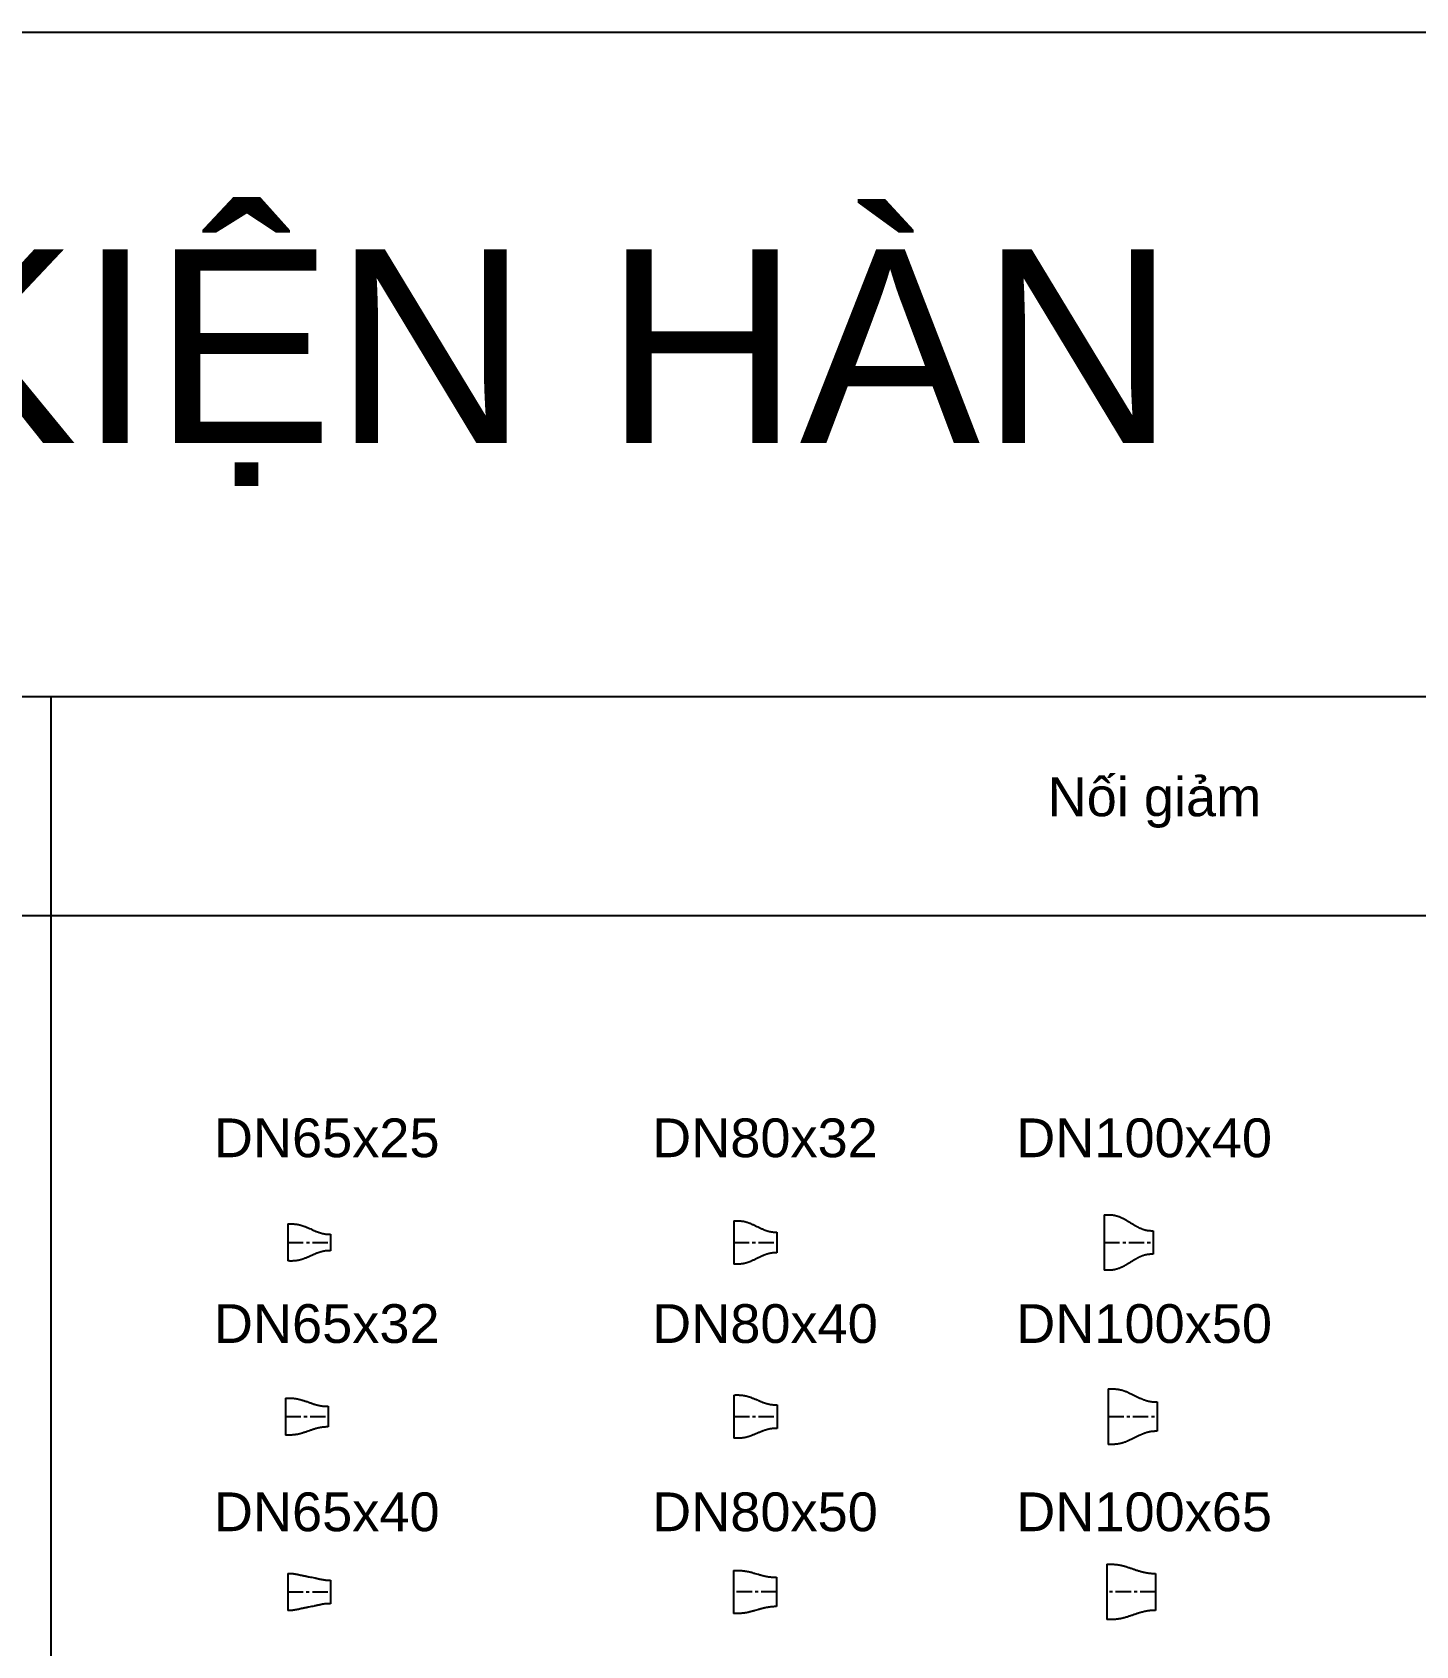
# Model space of a CAD drawing. Header units: millimetres. Extents: x 1218 to 72853, y -34712 to 16286.
# Drawn here: x 51331 to 54186, y 12955 to 16286 of the extents above; entities that cross this region are included whole.
import ezdxf
from ezdxf.enums import TextEntityAlignment as Align

# ---------------------------------------------------------------- set-up
doc = ezdxf.new("R2010")
doc.units = ezdxf.units.MM
doc.linetypes.add('CENTER', pattern=[50.8, 31.75, -6.35, 6.35, -6.35])
doc.styles.get("Standard").update_dxf_attribs({"font": 'arial.ttf'})

# ---------------------------------------------------------------- blocks, each defined once
blk = doc.blocks.new('GIAM-DN65x40 PCCC')
at = {"linetype": 'ByBlock'}
blk.add_line((-25.1, 38.2), (-25.1, -38.2), dxfattribs=at)
blk.add_line((-25.1, 38.2), (-25.1, -38.2), dxfattribs=at)
at = {"linetype": 'CENTER', "lineweight": -2}
blk.add_line((-25.1, 0), (62.9, 0), dxfattribs=at)
blk.add_line((-25.1, 0), (62.9, 0), dxfattribs=at)
blk.add_line((62.9, 24.3), (62.9, -24.3))
at = {"linetype": 'ByBlock'}
for points, knots in [([(-25.1, 38.2), (-24.2, 38.2), (-22.3, 38.2), (-19.6, 38.2), (-16.8, 38.1), (-14, 37.9), (-11.3, 37.5), (-8.4, 37), (-5.9, 36.5), (-3.2, 35.9), (-0.2, 35.2), (2.6, 34.7), (5.3, 34.2), (8.1, 33.6), (10.8, 33), (13.6, 32.4), (16.3, 31.8), (19.9, 31.1), (24.4, 30.2), (29, 29.3), (32.6, 28.6), (35.3, 28), (38.1, 27.4), (40.8, 26.7), (43.6, 26.2), (46.3, 25.7), (49.1, 25.2), (51.8, 24.7), (54.6, 24.5), (57.4, 24.3), (60.1, 24.3), (62, 24.3), (62.9, 24.3)], [0, 0, 0, 0, 2.772477, 5.546038, 8.320475, 11.095528, 13.870892, 16.646222, 19.421126, 22.195174, 24.967903, 27.738804, 30.507342, 33.272946, 36.035016, 38.79292, 41.546003, 44.293574, 49.77552, 55.273951, 58.030072, 60.789716, 63.552153, 66.316728, 69.082888, 71.850162, 74.618213, 77.386809, 80.155863, 82.925433, 85.695746, 88.467181, 88.467181, 88.467181, 88.467181]), ([(62.9, -24.3), (62, -24.3), (60.1, -24.3), (57.2, -24.3), (54.1, -24.5), (51.1, -24.8), (48, -25.3), (45.2, -25.8), (42.5, -26.4), (39.8, -27), (37.1, -27.5), (34.4, -28.1), (31.7, -28.6), (28.2, -29.4), (23.7, -30.3), (19.2, -31.3), (15.6, -32), (12.9, -32.6), (10.2, -33.1), (7.5, -33.7), (4.8, -34.2), (2.1, -34.8), (-0.6, -35.4), (-3.2, -35.9), (-5.9, -36.5), (-8.6, -37), (-11.3, -37.5), (-14, -37.9), (-16.8, -38.1), (-19.6, -38.2), (-22.3, -38.2), (-24.2, -38.2), (-25.1, -38.2)], [0, 0, 0, 0, 2.772409, 5.542898, 8.312094, 11.080452, 13.848243, 16.615588, 19.382453, 22.148679, 24.913983, 27.67798, 30.440188, 33.200051, 38.710167, 44.202755, 46.945076, 49.693837, 52.448417, 55.207996, 57.971798, 60.739091, 63.509179, 66.281415, 69.0552, 71.829987, 74.605281, 77.380646, 80.155705, 82.930145, 85.703894, 88.477413, 88.477413, 88.477413, 88.477413])]:
    blk.add_open_spline(points, degree=3, knots=knots, dxfattribs=at)
at = {"flags": 1}
for p in [(-25.1, 0), (62.9, 0)]:
    blk.add_attdef('AMC', p, '', height=0.5, dxfattribs=at)
blk = doc.blocks.new('GIAM-DN65x32 PCCC')
at = {"linetype": 'ByBlock'}
for p, q in [((-24.5, 38.2), (-24.5, -38.2)), ((63.5, 21.3), (63.5, -21.4))]:
    blk.add_line(p, q, dxfattribs=at)
at = {"linetype": 'CENTER', "lineweight": -2}
blk.add_line((-24.5, 0), (63.5, 0), dxfattribs=at)
at = {"linetype": 'ByBlock'}
for points, knots in [([(-24.5, 38.2), (-23.5, 38.2), (-21.6, 38.2), (-19.2, 38.3), (-17.3, 38.3), (-15.8, 38.3), (-14.4, 38.3), (-12.9, 38.2), (-11.5, 38.2), (-10.1, 38.1), (-8.6, 38), (-7.2, 37.8), (-5.8, 37.7), (-4.4, 37.5), (-3, 37.3), (-1.6, 37), (-0.2, 36.7), (1.2, 36.5), (2.6, 36.1), (4, 35.8), (5.3, 35.5), (6.7, 35.1), (8, 34.7), (9.8, 34.2), (12, 33.5), (14.7, 32.7), (17.3, 31.8), (20.8, 30.6), (24.2, 29.4), (27.6, 28.2), (30.2, 27.3), (32.9, 26.4), (35.5, 25.6), (37.7, 24.9), (39.5, 24.4), (40.8, 24.1), (42.2, 23.7), (43.6, 23.4), (44.9, 23.1), (46.3, 22.8), (47.7, 22.6), (49.1, 22.3), (50.6, 22.1), (52, 21.9), (53.4, 21.8), (54.9, 21.7), (56.3, 21.5), (57.7, 21.5), (59.2, 21.4), (60.6, 21.4), (62.1, 21.3), (63, 21.3), (63.5, 21.3)], [0, 0, 0, 0, 2.883714, 5.772271, 7.216856, 8.660919, 10.103997, 11.545694, 12.985696, 14.423777, 15.859815, 17.293678, 18.723825, 20.15012, 21.572981, 22.992745, 24.409679, 25.823974, 27.235751, 28.645075, 30.051946, 31.456309, 32.858058, 34.257041, 37.045846, 39.820739, 42.579182, 45.32073, 50.799234, 53.54159, 56.288039, 59.040297, 61.800402, 64.570801, 65.960778, 67.354486, 68.752396, 70.155476, 71.566102, 72.98394, 74.40828, 75.838372, 77.273448, 78.712715, 80.155354, 81.600535, 83.047402, 84.495095, 85.942733, 87.389416, 88.834247, 90.276328, 90.276328, 90.276328, 90.276328]), ([(63.5, -21.4), (63, -21.3), (62.1, -21.3), (60.6, -21.4), (59.2, -21.4), (57.7, -21.4), (56.3, -21.5), (54.9, -21.6), (53.4, -21.7), (52, -21.9), (50.6, -22.1), (49.2, -22.3), (47.8, -22.5), (46.4, -22.8), (45, -23.1), (43.6, -23.4), (42.3, -23.7), (40.9, -24.1), (39.6, -24.4), (37.8, -24.9), (35.5, -25.6), (32.9, -26.4), (30.3, -27.3), (27.7, -28.2), (24.3, -29.4), (20.8, -30.6), (17.4, -31.8), (14.7, -32.6), (12.1, -33.5), (9.5, -34.3), (7.3, -34.9), (5.5, -35.4), (4.1, -35.8), (2.8, -36.1), (1.4, -36.4), (0, -36.7), (-1.4, -36.9), (-2.8, -37.1), (-4.2, -37.3), (-5.7, -37.5), (-7.1, -37.7), (-8.5, -37.8), (-10, -37.9), (-11.4, -38), (-12.9, -38.1), (-14.3, -38.2), (-15.8, -38.2), (-17.2, -38.2), (-19.2, -38.2), (-21.6, -38.2), (-23.5, -38.2), (-24.5, -38.2)], [0, 0, 0, 0, 1.441643, 2.88595, 4.331702, 5.777734, 7.2229, 8.666173, 10.106544, 11.543116, 12.975046, 14.401604, 15.82214, 17.237112, 18.647911, 20.054855, 21.458217, 22.858198, 24.254942, 25.648545, 28.426451, 31.191866, 33.944111, 36.686145, 39.425464, 44.903412, 47.645502, 50.392128, 53.145412, 55.907826, 58.682295, 60.075133, 61.472338, 62.875035, 64.284128, 65.699429, 67.12068, 68.547559, 69.979693, 71.416649, 72.857944, 74.303052, 75.751399, 77.202376, 78.65533, 80.10958, 81.564405, 83.019061, 84.472771, 87.374097, 90.261735, 90.261735, 90.261735, 90.261735])]:
    blk.add_open_spline(points, degree=3, knots=knots, dxfattribs=at)
at = {"flags": 1}
for p in [(-24.5, 0), (63.5, 0)]:
    blk.add_attdef('AMC', p, '', height=0.5, dxfattribs=at)
blk = doc.blocks.new('GIAM-DN65x25 PCCC')
at = {"linetype": 'ByBlock'}
for p, q in [((-22.2, 38.2), (-22.2, -38.2)), ((65.8, 17), (65.8, -17))]:
    blk.add_line(p, q, dxfattribs=at)
at = {"linetype": 'CENTER', "lineweight": -2}
blk.add_line((-22.2, 0), (65.8, 0), dxfattribs=at)
at = {"linetype": 'ByBlock'}
for points, knots in [([(-22.2, 38.2), (-21.2, 38.2), (-19.2, 38.3), (-16.8, 38.3), (-14.8, 38.3), (-13.3, 38.3), (-11.8, 38.3), (-10.3, 38.2), (-8.8, 38.1), (-7.4, 38), (-5.9, 37.9), (-4.4, 37.7), (-3, 37.5), (-1.5, 37.2), (-0.1, 36.9), (1.3, 36.6), (2.7, 36.3), (4.1, 35.9), (5.5, 35.5), (6.8, 35.1), (8.2, 34.6), (9.5, 34.2), (10.8, 33.7), (12.6, 33.1), (14.7, 32.2), (17.3, 31.1), (19.8, 30.1), (23.2, 28.6), (26.5, 27.1), (29.9, 25.6), (32.4, 24.5), (35, 23.4), (37.1, 22.5), (38.9, 21.9), (40.2, 21.4), (41.5, 20.9), (42.8, 20.5), (44.2, 20), (45.5, 19.6), (46.9, 19.2), (48.3, 18.8), (49.7, 18.5), (51.1, 18.2), (52.6, 17.9), (54, 17.7), (55.4, 17.4), (56.9, 17.3), (58.4, 17.2), (59.9, 17.1), (61.3, 17), (62.8, 17), (64.3, 17), (65.3, 17), (65.8, 17)], [0, 0, 0, 0, 2.966451, 5.938091, 7.423989, 8.909063, 10.392779, 11.874702, 13.354524, 14.832068, 16.30724, 17.779654, 19.248799, 20.714021, 22.174519, 23.629358, 25.077478, 26.517708, 27.948765, 29.370414, 30.785819, 32.195748, 33.600664, 35.000954, 37.788861, 40.561445, 43.319922, 46.071123, 51.572248, 54.326487, 57.086167, 59.853859, 62.632637, 64.027327, 65.426244, 66.829969, 68.239156, 69.654505, 71.076839, 72.507705, 73.946728, 75.392889, 76.845284, 78.303131, 79.765788, 81.232835, 82.705329, 84.183243, 85.665624, 87.15113, 88.638076, 90.124548, 91.608382, 91.608382, 91.608382, 91.608382]), ([(65.8, -17), (65.3, -17), (64.3, -17), (62.8, -17), (61.3, -17), (59.9, -17.1), (58.4, -17.2), (56.9, -17.3), (55.4, -17.5), (54, -17.7), (52.5, -17.9), (51.1, -18.2), (49.7, -18.5), (48.3, -18.8), (46.9, -19.2), (45.5, -19.6), (44.2, -20), (42.8, -20.5), (41.5, -20.9), (40.2, -21.4), (38.8, -21.9), (37.1, -22.5), (35, -23.4), (32.4, -24.5), (29.9, -25.6), (26.6, -27.1), (23.2, -28.6), (19.9, -30), (17.4, -31.1), (14.8, -32.2), (12.6, -33), (10.9, -33.7), (9.6, -34.2), (8.2, -34.6), (6.9, -35.1), (5.5, -35.5), (4.2, -35.9), (2.8, -36.3), (1.4, -36.6), (0, -36.9), (-1.5, -37.2), (-2.9, -37.4), (-4.4, -37.6), (-5.8, -37.8), (-7.3, -37.9), (-8.8, -38.1), (-10.3, -38.2), (-11.8, -38.2), (-13.2, -38.3), (-14.7, -38.3), (-16.2, -38.3), (-17.7, -38.3), (-19.7, -38.2), (-21.2, -38.2), (-22.2, -38.2)], [0, 0, 0, 0, 1.481968, 2.967829, 4.455513, 5.943053, 7.428609, 8.910502, 10.387182, 11.857307, 13.319721, 14.773511, 16.219979, 17.660609, 19.095677, 20.525341, 21.949657, 23.368579, 24.781958, 26.18958, 27.591134, 28.986239, 31.759023, 34.517441, 37.265977, 40.008377, 45.488554, 48.233058, 50.985342, 53.754176, 56.542103, 57.943048, 59.348643, 60.758979, 62.174218, 63.594608, 65.020481, 66.452262, 67.890502, 69.336186, 70.789597, 72.250565, 73.718743, 75.193626, 76.674559, 78.160757, 79.651314, 81.145215, 82.641348, 84.138513, 85.635433, 87.130761, 88.623086, 91.592812, 91.592812, 91.592812, 91.592812])]:
    blk.add_open_spline(points, degree=3, knots=knots, dxfattribs=at)
at = {"flags": 1}
for p in [(-22.2, 0), (65.8, 0)]:
    blk.add_attdef('AMC', p, '', height=0.5, dxfattribs=at)
blk = doc.blocks.new('GIAM-DN80x50 PCCC')
at = {"linetype": 'ByBlock'}
blk.add_line((-26, 44.5), (-26, -44.5), dxfattribs=at)
at = {"linetype": 'CENTER', "lineweight": -2}
blk.add_line((63, 0), (-26, 0), dxfattribs=at)
at = {"linetype": 'ByBlock'}
blk.add_lwpolyline([(63, 30.2), (63, -30.3)], dxfattribs=at)
for points, knots in [([(-26, 44.5), (-25.1, 44.6), (-23.6, 44.6), (-21.7, 44.6), (-20.3, 44.6), (-18.8, 44.6), (-17.4, 44.5), (-15.9, 44.5), (-14.5, 44.4), (-13.1, 44.3), (-11.6, 44.2), (-10.2, 44.1), (-8.7, 44), (-7.3, 43.9), (-5.9, 43.7), (-4.5, 43.5), (-3, 43.3), (-1.6, 43.1), (-0.2, 42.9), (1.2, 42.7), (2.6, 42.4), (4, 42.2), (5.4, 41.9), (6.7, 41.6), (8.1, 41.3), (9.5, 40.9), (11.3, 40.5), (13.5, 39.9), (16.2, 39.1), (19.7, 38.1), (23.2, 37.1), (26.8, 36), (29.4, 35.3), (32.1, 34.5), (34.3, 34), (36.1, 33.5), (37.5, 33.2), (38.9, 32.9), (40.2, 32.6), (41.6, 32.3), (43, 32), (44.4, 31.8), (45.8, 31.5), (47.2, 31.3), (48.7, 31.1), (50.1, 31), (51.5, 30.8), (52.9, 30.7), (54.4, 30.5), (55.8, 30.4), (57.2, 30.4), (58.7, 30.3), (60.1, 30.3), (61.5, 30.2), (62.5, 30.2), (63, 30.2)], [0, 0, 0, 0, 2.870938, 4.309976, 5.750856, 7.193187, 8.636581, 10.080653, 11.525023, 12.969312, 14.413148, 15.856163, 17.297993, 18.738279, 20.17667, 21.61282, 23.046386, 24.477037, 25.904448, 27.328297, 28.748275, 30.164083, 31.575427, 32.982023, 34.383605, 35.779905, 37.170776, 39.944524, 42.712169, 45.475744, 50.998021, 53.760248, 56.5256, 59.296016, 62.073654, 63.466036, 64.863624, 66.267171, 67.676164, 69.090112, 70.508512, 71.930875, 73.356727, 74.785589, 76.217002, 77.650514, 79.085681, 80.522071, 81.95927, 83.396863, 84.834457, 86.27168, 87.708174, 89.143567, 90.577554, 90.577554, 90.577554, 90.577554]), ([(63, -30.3), (62.5, -30.2), (61.5, -30.2), (60.1, -30.3), (58.7, -30.3), (57.2, -30.4), (55.8, -30.5), (54.4, -30.6), (53, -30.7), (51.5, -30.8), (50.1, -31), (48.7, -31.2), (47.3, -31.4), (45.9, -31.6), (44.4, -31.9), (43, -32.1), (41.6, -32.4), (39.8, -32.7), (37.5, -33.2), (34.7, -33.9), (32, -34.6), (29.3, -35.3), (26.7, -36.1), (23.1, -37.1), (19.6, -38.1), (16, -39.2), (13.4, -39.9), (10.7, -40.6), (8, -41.3), (5.7, -41.9), (3.9, -42.3), (2.5, -42.6), (1.2, -42.8), (-0.2, -43.1), (-1.6, -43.3), (-3, -43.5), (-4.5, -43.7), (-5.9, -43.9), (-7.3, -44), (-8.7, -44.1), (-10.2, -44.2), (-11.6, -44.3), (-13.1, -44.4), (-15, -44.5), (-17.4, -44.6), (-20.3, -44.6), (-23.1, -44.6), (-25.1, -44.6), (-26, -44.5)], [0, 0, 0, 0, 1.433622, 2.867435, 4.30144, 5.73559, 7.169815, 8.604016, 10.038061, 11.471796, 12.90504, 14.33759, 15.769207, 17.199644, 18.62863, 20.055866, 21.481037, 22.90382, 25.740745, 28.563685, 31.369399, 34.154431, 36.921286, 39.685171, 45.212216, 47.978204, 50.747823, 53.522769, 56.304991, 59.096759, 60.497056, 61.901479, 63.310717, 64.724603, 66.142922, 67.565431, 68.991859, 70.421894, 71.855203, 73.291422, 74.730163, 76.171012, 77.613534, 79.057271, 81.94643, 84.83449, 87.717142, 90.589841, 90.589841, 90.589841, 90.589841])]:
    blk.add_open_spline(points, degree=3, knots=knots, dxfattribs=at)
at = {"flags": 1}
for p in [(-26, 0), (63, 0)]:
    blk.add_attdef('AMC', p, '', height=0.5, dxfattribs=at)
blk = doc.blocks.new('GIAM-DN80x40 PCCC')
at = {"linetype": 'ByBlock'}
for p, q in [((-24.8, 44.5), (-24.8, -44.5)), ((64.2, 24.3), (64.2, -24.3))]:
    blk.add_line(p, q, dxfattribs=at)
at = {"linetype": 'CENTER', "lineweight": -2}
blk.add_line((-24.8, 0), (64.2, 0), dxfattribs=at)
at = {"linetype": 'ByBlock'}
for points, knots in [([(-24.8, 44.5), (-23.8, 44.6), (-21.9, 44.7), (-19.4, 44.7), (-17.4, 44.7), (-15.9, 44.7), (-14.4, 44.7), (-12.9, 44.6), (-11.4, 44.5), (-10, 44.4), (-8.5, 44.3), (-7, 44.1), (-5.6, 43.9), (-4.1, 43.7), (-2.7, 43.4), (-1.3, 43.1), (0.2, 42.8), (1.6, 42.4), (3, 42), (4.3, 41.6), (5.7, 41.2), (7.1, 40.8), (8.4, 40.3), (10.2, 39.7), (12.4, 38.9), (15.1, 37.8), (17.7, 36.8), (21.1, 35.4), (24.5, 33.9), (27.9, 32.5), (30.5, 31.4), (33, 30.4), (35.2, 29.6), (37, 28.9), (38.3, 28.5), (39.7, 28), (41, 27.6), (42.4, 27.2), (43.8, 26.8), (45.2, 26.4), (46.6, 26.1), (48, 25.7), (49.4, 25.4), (50.8, 25.2), (52.3, 25), (53.8, 24.8), (55.2, 24.6), (56.7, 24.5), (58.2, 24.4), (59.7, 24.3), (61.2, 24.3), (62.7, 24.3), (63.7, 24.3), (64.2, 24.3)], [0, 0, 0, 0, 2.973558, 5.95228, 7.441753, 8.930444, 10.417822, 11.903454, 13.387026, 14.868347, 16.347224, 17.821567, 19.29117, 20.756546, 22.218089, 23.676075, 25.130667, 26.58192, 28.0298, 29.474167, 30.9148, 32.351404, 33.783602, 35.210951, 38.049004, 40.860958, 43.645238, 46.419918, 51.96132, 54.734205, 57.512749, 60.300397, 63.100976, 64.508292, 65.921703, 67.340854, 68.765446, 70.195258, 71.630144, 73.070049, 74.514989, 75.965089, 77.420713, 78.884054, 80.355224, 81.833289, 83.317138, 84.805523, 86.297025, 87.790138, 89.283209, 90.7745, 92.262174, 92.262174, 92.262174, 92.262174]), ([(64.2, -24.3), (63.7, -24.3), (62.7, -24.3), (61.2, -24.3), (59.7, -24.3), (58.2, -24.4), (56.7, -24.5), (55.2, -24.6), (53.8, -24.8), (52.3, -25), (50.8, -25.2), (49.4, -25.4), (48, -25.7), (46.6, -26.1), (45.2, -26.4), (43.8, -26.8), (42.4, -27.2), (41, -27.6), (39.7, -28), (38.3, -28.5), (37, -29), (35.2, -29.6), (33, -30.4), (30.4, -31.5), (27.9, -32.5), (24.4, -33.9), (21, -35.4), (17.6, -36.8), (15, -37.8), (12.4, -38.9), (10.2, -39.7), (8.5, -40.3), (7.1, -40.8), (5.8, -41.2), (4.4, -41.6), (3, -42), (1.6, -42.4), (0.2, -42.8), (-1.2, -43.1), (-2.6, -43.4), (-4, -43.7), (-5.5, -43.9), (-7, -44.1), (-8.4, -44.3), (-9.9, -44.4), (-11.4, -44.5), (-12.9, -44.6), (-14.4, -44.6), (-15.9, -44.7), (-17.4, -44.7), (-19.4, -44.7), (-21.8, -44.7), (-23.8, -44.6), (-24.8, -44.5)], [0, 0, 0, 0, 1.488515, 2.980594, 4.474405, 5.968182, 7.460274, 8.949152, 10.433426, 11.911853, 13.383337, 14.846993, 16.303295, 17.754101, 19.199749, 20.640451, 22.076327, 23.50741, 24.933649, 26.354909, 27.770997, 29.181648, 31.985988, 34.77532, 37.555339, 40.329558, 45.873558, 48.649678, 51.432954, 54.227068, 57.041046, 58.45673, 59.877747, 61.303837, 62.734804, 64.170534, 65.610989, 67.056219, 68.506373, 69.961694, 71.422498, 72.888842, 74.360737, 75.838047, 77.320456, 78.807492, 80.298537, 81.792842, 83.289546, 84.78768, 86.286186, 89.279668, 92.260178, 92.260178, 92.260178, 92.260178])]:
    blk.add_open_spline(points, degree=3, knots=knots, dxfattribs=at)
at = {"flags": 1}
for p in [(-24.8, 0), (64.2, 0)]:
    blk.add_attdef('AMC', p, '', height=0.5, dxfattribs=at)
blk = doc.blocks.new('GIAM-DN80x32 PCCC')
at = {"linetype": 'ByBlock'}
for p, q in [((-19.9, 44.5), (-19.9, -44.5)), ((69.1, 21.3), (69.1, -21.4))]:
    blk.add_line(p, q, dxfattribs=at)
at = {"linetype": 'CENTER', "lineweight": -2}
blk.add_line((-19.9, 0), (69.1, 0), dxfattribs=at)
at = {"linetype": 'ByBlock'}
for points, knots in [([(-19.9, 44.5), (-18.9, 44.6), (-17.4, 44.6), (-15.4, 44.7), (-13.8, 44.7), (-12.3, 44.7), (-10.8, 44.7), (-9.3, 44.7), (-7.8, 44.6), (-6.2, 44.5), (-4.7, 44.4), (-3.2, 44.2), (-1.8, 44), (-0.3, 43.8), (1.2, 43.5), (2.7, 43.2), (4.1, 42.8), (5.5, 42.4), (6.9, 42), (8.3, 41.6), (9.7, 41.1), (11, 40.6), (12.4, 40.1), (13.7, 39.6), (15, 39.1), (16.3, 38.5), (18, 37.8), (20.2, 36.8), (22.7, 35.6), (26, 34), (29.4, 32.4), (32.7, 30.7), (35.2, 29.6), (37.8, 28.4), (39.9, 27.4), (41.7, 26.7), (43, 26.2), (44.3, 25.7), (45.7, 25.2), (47, 24.7), (48.4, 24.2), (49.8, 23.8), (51.2, 23.4), (52.6, 23), (54.1, 22.7), (55.5, 22.4), (57, 22.1), (58.5, 21.9), (60, 21.7), (61.5, 21.6), (63, 21.5), (64.5, 21.4), (66.1, 21.3), (67.6, 21.3), (68.6, 21.3), (69.1, 21.3)], [0, 0, 0, 0, 3.035742, 4.556051, 6.076832, 7.597316, 9.116828, 10.634799, 12.150785, 13.664482, 15.175743, 16.684378, 18.189843, 19.691367, 21.187994, 22.678598, 24.161894, 25.636463, 27.100746, 28.553527, 29.99822, 31.436355, 32.868433, 34.294859, 35.715957, 37.131968, 38.543067, 41.350892, 44.143666, 46.92874, 52.490237, 55.273502, 58.063144, 60.863069, 63.67767, 65.092058, 66.512089, 67.939225, 69.37505, 70.818957, 72.270374, 73.728832, 75.193999, 76.665662, 78.143765, 79.628466, 81.122039, 82.624788, 84.135539, 85.652819, 87.174884, 88.699745, 90.225203, 91.74889, 93.268276, 93.268276, 93.268276, 93.268276]), ([(69.1, -21.4), (68.6, -21.3), (67.6, -21.3), (66.1, -21.4), (64.5, -21.4), (63, -21.5), (61.5, -21.6), (60, -21.7), (58.5, -21.9), (57, -22.1), (55.5, -22.4), (54.1, -22.7), (52.6, -23), (51.2, -23.4), (49.8, -23.8), (48.4, -24.2), (47, -24.7), (45.7, -25.2), (44.3, -25.7), (43, -26.2), (41.7, -26.7), (39.9, -27.5), (37.8, -28.4), (35.2, -29.6), (32.7, -30.8), (29.4, -32.4), (26, -34), (22.7, -35.6), (20.2, -36.8), (18, -37.8), (16.3, -38.5), (15, -39.1), (13.7, -39.6), (12.4, -40.1), (11, -40.6), (9.7, -41.1), (8.3, -41.6), (6.9, -42), (5.5, -42.4), (4.1, -42.8), (2.6, -43.2), (1.2, -43.5), (-0.3, -43.8), (-1.8, -44), (-3.2, -44.2), (-4.7, -44.4), (-6.3, -44.5), (-7.8, -44.6), (-9.3, -44.7), (-10.8, -44.7), (-12.3, -44.7), (-13.8, -44.7), (-15.4, -44.7), (-17.4, -44.6), (-18.9, -44.6), (-19.9, -44.5)], [0, 0, 0, 0, 1.51906, 3.042544, 4.567937, 6.092899, 7.61521, 9.132894, 10.64416, 12.147466, 13.641569, 15.126013, 16.603214, 18.073865, 19.538126, 20.996044, 22.447509, 23.892306, 25.330102, 26.760457, 28.182839, 29.59751, 32.412046, 35.211412, 38.000018, 40.78178, 46.338985, 49.12287, 51.919231, 54.729741, 56.140882, 57.556336, 58.976482, 60.401756, 61.832673, 63.269827, 64.713897, 66.168172, 67.63393, 69.109552, 70.593544, 72.084543, 73.581327, 75.082831, 76.588163, 78.096613, 79.607655, 81.121019, 82.636567, 84.15401, 85.672928, 87.192782, 88.712925, 90.232627, 93.267391, 93.267391, 93.267391, 93.267391])]:
    blk.add_open_spline(points, degree=3, knots=knots, dxfattribs=at)
at = {"flags": 1}
for p in [(-19.9, 0), (69.1, 0)]:
    blk.add_attdef('AMC', p, '', height=0.5, dxfattribs=at)
blk = doc.blocks.new('GIAM-DN100x40 PCCC')
at = {"linetype": 'ByBlock'}
for p, q in [((-30, 57.2), (-30, -57.2)), ((71, 24.3), (71, -24.3))]:
    blk.add_line(p, q, dxfattribs=at)
at = {"linetype": 'CENTER', "lineweight": -2}
blk.add_line((-30, 0), (71, 0), dxfattribs=at)
at = {"linetype": 'ByBlock'}
for points, knots in [([(-30, 57.2), (-29.4, 57.2), (-28.2, 57.2), (-26.4, 57.3), (-24.6, 57.3), (-22.8, 57.3), (-21, 57.3), (-19.2, 57.3), (-17.4, 57.2), (-15.6, 57.1), (-14.1, 57), (-12.9, 56.9), (-12.1, 56.8), (-11.2, 56.6), (-10.3, 56.5), (-9.4, 56.3), (-8.3, 56.1), (-6.8, 55.8), (-5.1, 55.3), (-3.5, 54.9), (-1.8, 54.3), (-0.2, 53.8), (1.4, 53.2), (2.9, 52.5), (4.4, 51.9), (5.9, 51.2), (7.4, 50.5), (8.9, 49.7), (10.3, 49), (11.8, 48.2), (13.7, 47.2), (16, 45.8), (18.7, 44.2), (22.4, 42), (26, 39.7), (29.6, 37.5), (32.3, 35.9), (34.6, 34.6), (36.5, 33.5), (37.9, 32.7), (39.4, 32), (40.8, 31.2), (42.3, 30.5), (43.8, 29.8), (45.3, 29.2), (46.9, 28.5), (48.5, 27.9), (50.1, 27.3), (51.7, 26.8), (53.4, 26.3), (54.8, 25.9), (55.9, 25.6), (56.8, 25.4), (57.6, 25.3), (58.5, 25.1), (59.4, 25), (60.5, 24.8), (62, 24.6), (63.8, 24.5), (65.6, 24.4), (67.4, 24.3), (69.2, 24.3), (70.4, 24.3), (71, 24.3)], [0, 0, 0, 0, 1.793641, 3.589716, 5.38707, 7.184648, 8.981518, 10.776892, 12.570144, 14.360837, 16.148802, 17.041852, 17.934031, 18.825099, 19.714787, 20.602811, 21.488869, 23.253714, 25.006606, 26.744528, 28.464255, 30.166748, 31.857847, 33.538204, 35.208198, 36.867999, 38.517602, 40.156834, 41.785841, 43.407015, 45.021558, 48.234213, 51.430267, 54.61531, 60.972125, 64.155243, 67.35165, 70.565087, 72.179575, 73.800092, 75.427392, 77.062312, 78.705802, 80.359754, 82.027839, 83.709293, 85.403102, 87.108467, 88.82481, 90.551841, 92.289513, 93.162569, 94.039517, 94.920452, 95.805166, 96.69344, 97.584976, 99.376505, 101.17691, 102.982814, 104.79042, 106.595617, 108.39397, 108.39397, 108.39397, 108.39397]), ([(71, -24.3), (70.4, -24.3), (69.2, -24.3), (67.4, -24.3), (65.6, -24.4), (63.8, -24.5), (62.3, -24.6), (61.1, -24.7), (60.3, -24.8), (59.4, -25), (58.5, -25.1), (57.6, -25.3), (56.5, -25.5), (55.1, -25.8), (53.4, -26.3), (51.7, -26.8), (50.1, -27.3), (48.5, -27.9), (46.9, -28.5), (45.4, -29.1), (43.8, -29.8), (42.3, -30.5), (40.9, -31.2), (39.4, -32), (38, -32.7), (36.5, -33.5), (34.7, -34.5), (32.3, -35.9), (29.6, -37.5), (26, -39.7), (22.4, -42), (18.7, -44.2), (16.5, -45.6), (14.6, -46.6), (13.2, -47.4), (11.8, -48.2), (10.4, -49), (8.9, -49.7), (7.5, -50.5), (6, -51.2), (4.5, -51.9), (2.9, -52.5), (1.4, -53.2), (-0.2, -53.8), (-1.8, -54.3), (-3.5, -54.9), (-5.2, -55.3), (-6.8, -55.8), (-8.3, -56.1), (-9.4, -56.3), (-10.3, -56.5), (-11.2, -56.6), (-12, -56.8), (-12.9, -56.9), (-14.1, -57), (-15.6, -57.1), (-17.4, -57.2), (-19.2, -57.3), (-21, -57.3), (-22.8, -57.3), (-24.6, -57.3), (-26.4, -57.3), (-28.2, -57.2), (-29.4, -57.2), (-30, -57.2)], [0, 0, 0, 0, 1.797561, 3.601324, 5.406817, 7.209905, 9.006876, 9.90207, 10.794576, 11.684096, 12.570349, 13.453124, 14.332244, 16.081263, 17.820095, 19.548674, 21.266669, 22.973434, 24.668096, 26.349532, 28.016415, 29.669315, 31.312689, 32.947646, 34.57504, 36.195619, 37.810028, 41.02246, 44.216033, 47.399472, 53.76434, 56.953685, 60.153234, 61.758356, 63.367927, 64.982713, 66.603545, 68.231325, 69.867059, 71.511836, 73.166851, 74.83653, 76.523432, 78.225561, 79.941113, 81.668523, 83.406465, 85.153888, 86.910034, 87.791257, 88.674526, 89.559828, 90.447026, 91.336103, 92.227063, 94.014365, 95.808187, 97.607162, 99.40946, 101.212865, 103.014853, 104.812668, 106.605493, 108.397422, 108.397422, 108.397422, 108.397422])]:
    blk.add_open_spline(points, degree=3, knots=knots, dxfattribs=at)
at = {"flags": 1}
for p in [(-30, 0), (71, 0)]:
    blk.add_attdef('AMC', p, '', height=0.5, dxfattribs=at)
blk = doc.blocks.new('GIAM-DN100x50 PCCC')
at = {"linetype": 'ByBlock'}
for p, q in [((-29.7, 57.2), (-29.7, -57.2)), ((71.3, 30.2), (71.3, -30.3))]:
    blk.add_line(p, q, dxfattribs=at)
at = {"linetype": 'CENTER', "lineweight": -2}
blk.add_line((-29.7, 0), (71.3, 0), dxfattribs=at)
at = {"linetype": 'ByBlock'}
for points, knots in [([(-29.7, 57.2), (-28.6, 57.2), (-26.9, 57.3), (-24.6, 57.3), (-22.8, 57.3), (-21.1, 57.3), (-19.4, 57.3), (-17.7, 57.2), (-15.9, 57.2), (-14.2, 57), (-12.5, 56.9), (-10.8, 56.7), (-9.1, 56.4), (-7.4, 56.1), (-5.8, 55.8), (-4.1, 55.4), (-2.5, 55), (-0.9, 54.5), (0.7, 54.1), (2.3, 53.5), (3.8, 53), (5.4, 52.4), (6.9, 51.9), (8.4, 51.3), (9.9, 50.6), (11.3, 50), (13.3, 49.1), (15.7, 48), (18.6, 46.7), (22.4, 44.8), (26.1, 42.9), (29.9, 41.1), (32.8, 39.7), (35.2, 38.6), (37.1, 37.7), (38.6, 37.1), (40.1, 36.5), (41.6, 35.9), (43.1, 35.3), (44.6, 34.7), (46.1, 34.1), (47.7, 33.6), (49.3, 33.1), (50.9, 32.7), (52.5, 32.2), (54.1, 31.8), (55.8, 31.5), (57.5, 31.2), (59.2, 30.9), (60.9, 30.7), (62.6, 30.5), (64.3, 30.4), (66.1, 30.3), (67.8, 30.3), (69.5, 30.2), (70.7, 30.2), (71.3, 30.2)], [0, 0, 0, 0, 3.452487, 5.181133, 6.910111, 8.638592, 10.365858, 12.091324, 13.81456, 15.535307, 17.253483, 18.968745, 20.680095, 22.38629, 24.085893, 25.777286, 27.458689, 29.128179, 30.784771, 32.432596, 34.072814, 35.705904, 37.332232, 38.952051, 40.565527, 42.172735, 43.77366, 46.958426, 50.128548, 53.289327, 59.600652, 62.759759, 65.927021, 69.107247, 70.703957, 72.307657, 73.918888, 75.53737, 77.162893, 78.795352, 80.434744, 82.081186, 83.734904, 85.396275, 87.065811, 88.746976, 90.44138, 92.147583, 93.86397, 95.588707, 97.319802, 99.055121, 100.792379, 102.5292, 104.263065, 105.991389, 105.991389, 105.991389, 105.991389]), ([(71.3, -30.3), (70.7, -30.2), (69.5, -30.2), (67.8, -30.3), (66.1, -30.3), (64.3, -30.4), (62.6, -30.5), (60.9, -30.7), (59.2, -30.9), (57.5, -31.1), (55.8, -31.5), (54.2, -31.8), (52.6, -32.2), (50.9, -32.6), (49.3, -33.1), (47.8, -33.6), (46.2, -34.1), (44.6, -34.7), (43.1, -35.3), (41.6, -35.9), (40.1, -36.5), (38.6, -37.1), (37.2, -37.7), (35.2, -38.6), (32.8, -39.7), (29.9, -41.1), (26.2, -42.9), (22.4, -44.8), (18.6, -46.7), (15.7, -48), (13.3, -49.1), (11.4, -50), (9.9, -50.6), (8.4, -51.2), (6.9, -51.8), (5.4, -52.4), (3.9, -53), (2.3, -53.5), (0.7, -54), (-0.9, -54.5), (-2.5, -55), (-4.1, -55.4), (-5.8, -55.8), (-7.4, -56.1), (-9.1, -56.4), (-10.8, -56.7), (-12.5, -56.9), (-14.2, -57), (-15.9, -57.2), (-17.6, -57.3), (-19.4, -57.3), (-21.1, -57.3), (-22.8, -57.3), (-24.6, -57.3), (-26.9, -57.3), (-28.6, -57.2), (-29.7, -57.2)], [0, 0, 0, 0, 1.728283, 3.461243, 5.195955, 6.929684, 8.659919, 10.384405, 12.101154, 13.808551, 15.505358, 17.193167, 18.873578, 20.546751, 22.212705, 23.871274, 25.522154, 27.164896, 28.798933, 30.42357, 32.038301, 33.645888, 35.247853, 36.844895, 40.026793, 43.196333, 46.357638, 52.670678, 55.833891, 59.008081, 62.196168, 63.79653, 65.401777, 67.0125, 68.629352, 70.253066, 71.886409, 73.532085, 75.188769, 76.855207, 78.530278, 80.213015, 81.902603, 83.598412, 85.299987, 87.007083, 88.719229, 90.435989, 92.157277, 93.882723, 95.611701, 97.343354, 99.076638, 100.810336, 102.543095, 105.999828, 105.999828, 105.999828, 105.999828])]:
    blk.add_open_spline(points, degree=3, knots=knots, dxfattribs=at)
at = {"flags": 1}
for p in [(-29.7, 0), (71.3, 0)]:
    blk.add_attdef('AMC', p, '', height=0.5, dxfattribs=at)
blk = doc.blocks.new('GIAM-DN100x65 PCCC')
at = {"linetype": 'ByBlock'}
for p, q in [((-23.4, 57.2), (-23.4, -57.2)), ((77.6, 38.1), (77.6, -38.2))]:
    blk.add_line(p, q, dxfattribs=at)
at = {"linetype": 'CENTER', "lineweight": -2}
blk.add_line((77.6, 0), (-23.4, 0), dxfattribs=at)
at = {"linetype": 'ByBlock'}
for points, knots in [([(-23.4, 57.2), (-22.3, 57.2), (-20.1, 57.2), (-17.4, 57.3), (-15.2, 57.3), (-13.5, 57.3), (-11.9, 57.2), (-10.2, 57.2), (-8.6, 57.1), (-6.9, 57), (-5.3, 56.9), (-3.6, 56.7), (-2, 56.5), (-0.4, 56.3), (1.2, 56), (2.8, 55.7), (4.4, 55.4), (6, 55.1), (7.6, 54.8), (9.1, 54.4), (10.7, 54), (12.3, 53.6), (13.8, 53.1), (15.9, 52.6), (18.4, 51.8), (21.4, 50.8), (24.4, 49.9), (28.4, 48.5), (32.4, 47.2), (36.3, 45.8), (39.3, 44.8), (42.3, 43.9), (45.4, 42.9), (47.9, 42.2), (50, 41.6), (51.5, 41.2), (53.1, 40.9), (54.7, 40.5), (56.3, 40.2), (57.9, 39.9), (59.5, 39.6), (61.1, 39.3), (62.7, 39.1), (64.4, 38.9), (66, 38.7), (67.7, 38.5), (69.3, 38.4), (71, 38.3), (72.6, 38.2), (74.3, 38.2), (75.9, 38.1), (77, 38.1), (77.6, 38.1)], [0, 0, 0, 0, 3.301758, 6.608259, 8.261637, 9.914319, 11.565814, 13.215716, 14.863717, 16.50962, 18.153352, 19.794073, 21.430881, 23.064165, 24.694235, 26.321317, 27.94556, 29.567038, 31.18576, 32.801661, 34.414623, 36.024464, 37.630958, 39.233821, 42.427296, 45.601881, 48.755246, 51.899947, 58.184096, 61.328103, 64.476521, 67.631913, 70.797156, 73.975533, 75.572118, 77.17765, 78.791574, 80.413114, 82.041491, 83.675933, 85.315687, 86.959982, 88.608076, 90.25923, 91.912715, 93.567813, 95.223824, 96.880061, 98.535872, 100.190579, 101.843572, 103.494252, 103.494252, 103.494252, 103.494252]), ([(77.6, -38.2), (77, -38.1), (75.9, -38.1), (74.3, -38.2), (72.6, -38.2), (71, -38.2), (69.3, -38.3), (67.7, -38.4), (66, -38.6), (64.4, -38.8), (62.8, -39), (61.2, -39.2), (59.5, -39.5), (58, -39.8), (56.4, -40.1), (54.8, -40.4), (53.2, -40.8), (51.7, -41.2), (50.1, -41.6), (48.6, -42), (47, -42.5), (45, -43), (42.5, -43.8), (39.5, -44.8), (36.5, -45.8), (32.5, -47.1), (28.5, -48.5), (24.6, -49.8), (21.6, -50.8), (18.6, -51.8), (16, -52.5), (14, -53.1), (12.5, -53.5), (10.9, -53.9), (9.4, -54.3), (7.8, -54.7), (6.2, -55), (4.6, -55.3), (3, -55.6), (1.4, -55.8), (-0.2, -56.1), (-1.9, -56.3), (-3.5, -56.5), (-5.2, -56.6), (-6.8, -56.8), (-8.5, -56.9), (-10.1, -57), (-11.8, -57.1), (-13.5, -57.1), (-15.1, -57.2), (-16.8, -57.2), (-18.5, -57.2), (-20.1, -57.2), (-21.8, -57.2), (-22.9, -57.2), (-23.4, -57.2)], [0, 0, 0, 0, 1.650655, 3.304031, 4.958771, 6.613604, 8.267314, 9.918762, 11.5669, 13.210758, 14.849477, 16.482283, 18.108771, 19.730363, 21.347696, 22.961066, 24.570703, 26.176775, 27.779385, 29.3786, 30.974417, 32.566798, 35.74088, 38.899796, 42.047267, 45.190719, 51.474608, 54.619413, 57.769163, 60.926424, 64.094087, 65.682861, 67.275532, 68.872856, 70.477347, 72.08931, 73.708424, 75.33432, 76.966587, 78.604765, 80.248365, 81.896853, 83.549662, 85.2062, 86.865836, 88.527918, 90.191761, 91.856661, 93.52189, 95.186695, 96.850304, 98.511929, 100.170761, 101.825975, 103.47673, 103.47673, 103.47673, 103.47673])]:
    blk.add_open_spline(points, degree=3, knots=knots, dxfattribs=at)
at = {"flags": 1}
for p in [(-23.4, 0), (77.6, 0)]:
    blk.add_attdef('AMC', p, '', height=0.5, dxfattribs=at)

msp = doc.modelspace()

# ---------------------------------------------------------------- linework, layer by layer
for p, q in [((47131.3, 14914.2), (57229.5, 14914.2)), ((51369.8, 14914.2), (51369.8, 6803.3)), ((47131.3, 14462.2), (57229.5, 14462.2))]:
    msp.add_line(p, q)
msp.add_lwpolyline([(36949.1, 16285.6), (72853.1, 16285.6), (72853.1, -2725.9), (36949.1, -2725.9)], close=True)

# ---------------------------------------------------------------- block references
for name, p in [('GIAM-DN65x25 PCCC', (51880.9, 13787.5)), ('GIAM-DN80x32 PCCC', (52798.9, 13787.5)), ('GIAM-DN100x40 PCCC', (53573.4, 13787.5)), ('GIAM-DN65x32 PCCC', (51878.3, 13428)), ('GIAM-DN80x40 PCCC', (52804.1, 13428)), ('GIAM-DN100x50 PCCC', (53581.6, 13428)), ('GIAM-DN100x65 PCCC', (53571.9, 13066.1)), ('GIAM-DN65x40 PCCC', (51883.6, 13066.1)), ('GIAM-DN80x50 PCCC', (52804.4, 13066.1))]:
    msp.add_blockref(name, p)

# ---------------------------------------------------------------- texts
at = {"color": 1}
msp.add_text('PHỤ KIỆN HÀN', height=400, dxfattribs=at).set_placement((51704, 15637.5), align=Align.MIDDLE_CENTER)
at = {"color": 1, "ltscale": 500}
msp.add_text('Nối giảm', height=80, rotation=360, dxfattribs=at).set_placement((53426.6, 14667.3))
at = {"color": 2, "ltscale": 500}
for s, p in [('DN65x25', (51705.9, 13963.5)), ('DN80x32', (52610.3, 13963.5)), ('DN100x40', (53361.7, 13963.5)), ('DN65x32', (51705.9, 13580.1)), ('DN80x40', (52610.3, 13580.1)), ('DN100x50', (53361.7, 13580.1)), ('DN65x40', (51705.9, 13191.5)), ('DN80x50', (52610.3, 13191.5)), ('DN100x65', (53361.7, 13191.5))]:
    msp.add_text(s, height=80, rotation=360, dxfattribs=at).set_placement(p)

doc.saveas('drawing.dxf')
